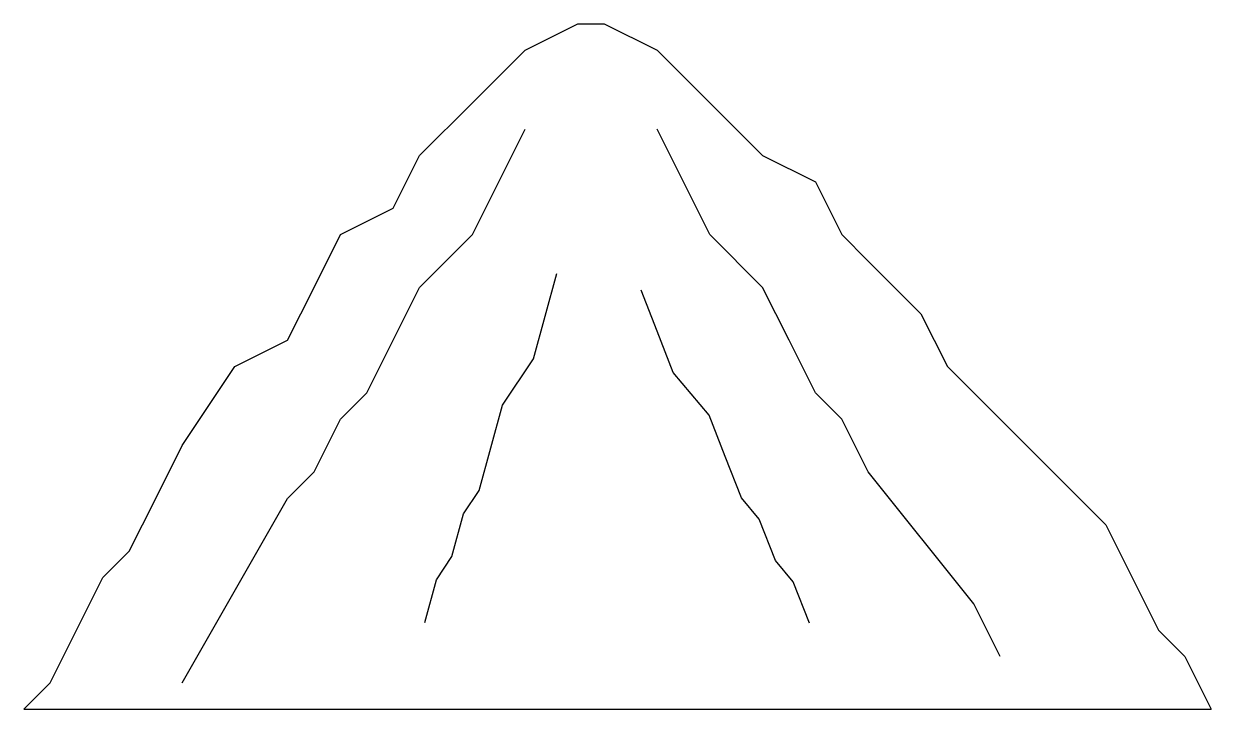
# Model space of a CAD drawing. Extents: x -12.3 to 13.5, y -6.3 to 8.6.
import ezdxf

# ---------------------------------------------------------------- set-up
doc = ezdxf.new("R2010")
doc.units = 0
doc.layers.get('0').update_dxf_attribs({"linetype": 'CONTINUOUS'})

msp = doc.modelspace()

# ---------------------------------------------------------------- linework, layer by layer
msp.add_line((-12.283513, -6.3), (13.543513, -6.3))
for points in [[(-12.283513, -6.3), (-11.709579, -5.726066), (-11.135645, -4.578198), (-10.561711, -3.430331), (-9.987777, -2.856397), (-9.413843, -1.708529), (-8.839909, -0.560661), (-7.692042, 1.161141), (-6.544174, 1.735075), (-5.97024, 2.882942), (-5.396306, 4.03081), (-4.248438, 4.604744), (-3.674504, 5.752612), (-2.526636, 6.90048), (-1.378769, 8.048347), (-0.230901, 8.622281), (0.343033, 8.622281), (1.490901, 8.048347), (2.638769, 6.90048), (3.786636, 5.752612), (4.934504, 5.178678), (5.508438, 4.03081), (6.082372, 3.456876), (7.23024, 2.309008), (7.804174, 1.161141), (8.952042, 0.013273), (10.099909, -1.134595), (11.247777, -2.282463), (11.821711, -3.430331), (12.395645, -4.578198), (12.969579, -5.152132), (13.543513, -6.3)], [(-8.839909, -5.726066), (-6.544174, -1.708529), (-5.97024, -1.134595), (-5.396306, 0.013273), (-4.822372, 0.587207), (-4.248438, 1.735075), (-3.674504, 2.882942), (-2.526636, 4.03081), (-1.952703, 5.178678), (-1.378769, 6.326546)], [(8.952042, -5.152132), (8.378108, -4.004264), (6.082372, -1.134595), (5.508438, 0.013273), (4.934504, 0.587207), (4.36057, 1.735075), (3.786636, 2.882942), (2.638769, 4.03081), (2.064835, 5.178678), (1.490901, 6.326546)], [(-3.561947, -4.409362), (-3.308692, -3.480761), (-2.971019, -2.974251), (-2.717764, -2.04565), (-2.380091, -1.53914), (-2.126836, -0.610539), (-1.873581, 0.318062), (-1.198235, 1.331081), (-0.94498, 2.259682), (-0.691725, 3.188283)], [(4.8046, -4.422314), (4.45386, -3.525977), (4.064149, -3.058323), (3.713408, -2.161987), (3.323697, -1.694333), (2.972956, -0.797997), (2.622216, 0.09834), (1.842793, 1.033647), (1.492053, 1.929984), (1.141312, 2.82632)]]:
    msp.add_lwpolyline(points)

doc.saveas('drawing.dxf')
